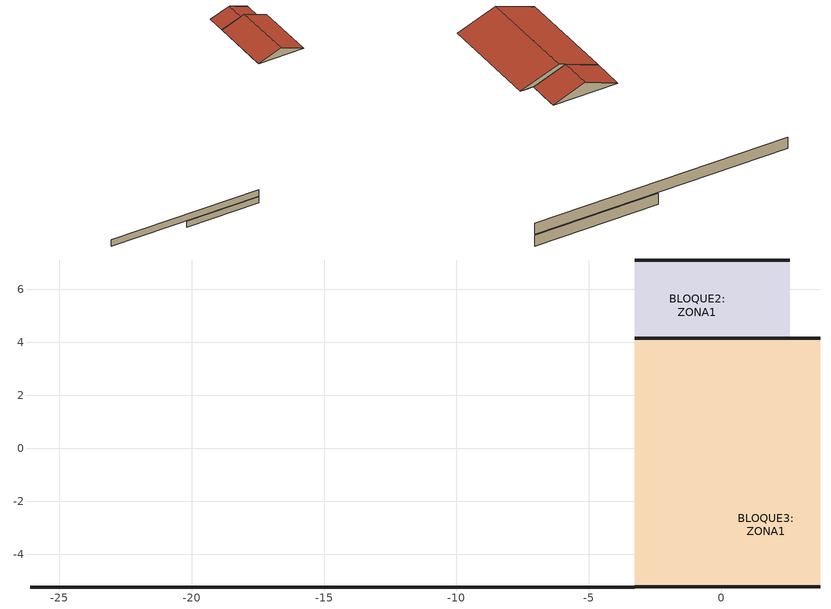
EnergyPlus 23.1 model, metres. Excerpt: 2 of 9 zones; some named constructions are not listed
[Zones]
BLOQUE3:ZONA1
 floor outside (Combined external floor - Uninsulated - Lightweight): -3.26,4.16 -2.81,4.16 -2.81,-4.94 -3.26,-4.94 z2.3; -3.26,-4.94 3.29,-4.94 3.29,-5.24 -3.26,-5.24 z2.3; 3.29,4.16 3.74,4.16 3.74,-5.24 3.29,-5.24 z2.3
 floor to BLOQUE1:LIVINGXROOM (Combined semi-exposed roof - Uninsulated - Lightweight_Rev): 0.08,2.31 -2.81,2.31 -2.81,4.16 0.08,4.16 z2.3; 0.99,-0.84 0.08,-0.84 0.08,4.16 0.99,4.16 z2.3
 floor to BLOQUE1:BEDROOM1 (Combined semi-exposed roof - Uninsulated - Lightweight_Rev): 0.08,0.56 -2.81,0.56 -2.81,2.31 0.08,2.31 z2.3
 floor to BLOQUE1:MASTERBEDROOM (Combined semi-exposed roof - Uninsulated - Lightweight_Rev): 0.08,-0.84 -0.71,-0.84 -0.71,0.56 0.08,0.56 z2.3; 0.08,-4.94 -2.81,-4.94 -2.81,-0.84 0.08,-0.84 z2.3
 floor to BLOQUE1:BATHROOM1 (Combined semi-exposed roof - Uninsulated - Lightweight_Rev): -0.71,-0.84 -2.81,-0.84 -2.81,0.56 -0.71,0.56 z2.3
 floor to BLOQUE1:BEDROOM2 (Combined semi-exposed roof - Uninsulated - Lightweight_Rev): 3.29,-4.94 0.08,-4.94 0.08,-0.84 3.29,-0.84 z2.3
 floor to BLOQUE1:KITCHEN (Combined semi-exposed roof - Uninsulated - Lightweight_Rev): 3.29,0.56 0.99,0.56 0.99,4.16 3.29,4.16 z2.3
 floor to BLOQUE1:BATHROOM2 (Combined semi-exposed roof - Uninsulated - Lightweight_Rev): 3.29,-0.84 0.99,-0.84 0.99,0.56 3.29,0.56 z2.3
 wall outside (Wall - Uninsulated - Lightweight): -3.26,-5.24,2.3 3.74,-5.24,2.3 0.24,-5.24,3.6; 3.74,4.16,2.3 2.59,4.16,2.3 -0.32,4.16,3.39 0.24,4.16,3.6
 wall outside (LinearBridgingConstruction): -3.26,-5.24 -26.1,-5.24 z-18.8:-17.8
 wall to BLOQUE2:ZONA1 (Lightweight 2 x 25mm gypsum plasterboard with 100mm cavity): 2.59,4.16,2.3 -3.26,4.16,2.3 -0.32,4.16,3.39
 roof outside (Pitched roof - Uninsulated - Lightweight): 3.74,-5.24,2.3 3.74,4.16,2.3 0.24,4.16,3.6 0.24,-5.24,3.6; -3.26,4.16,2.3 -3.26,-5.24,2.3 0.24,-5.24,3.6 0.24,4.16,3.6
BLOQUE2:ZONA1
 floor outside (Combined external floor - Uninsulated - Lightweight): 0.99,6.61 2.59,6.61 2.59,4.16 0.99,4.16 z2.3; -2.81,7.11 2.59,7.11 2.59,6.61 -2.81,6.61 z2.3; -3.26,7.11 -2.81,7.11 -2.81,4.16 -3.26,4.16 z2.3
 floor to BLOQUE1:LIVINGXROOM (Combined semi-exposed roof - Uninsulated - Lightweight_Rev): 0.99,4.16 -2.81,4.16 -2.81,6.61 0.99,6.61 z2.3
 wall outside (Wall - Uninsulated - Lightweight): -3.26,4.16,2.3 -0.32,4.16,3.39 -0.33,4.16,3.4; 2.59,7.11,2.3 -3.26,7.11,2.3 -0.33,7.11,3.4
 wall outside (LinearBridgingConstruction): -3.26,-5.24 -14.4,-5.24 z-19.9:-18.9
 roof outside (Pitched roof - Uninsulated - Lightweight): -3.26,7.11,2.3 -3.26,4.16,2.3 -0.33,4.16,3.4 -0.33,7.11,3.4; 2.59,4.16,2.3 2.59,7.11,2.3 -0.33,7.11,3.4 -0.33,4.16,3.4
[Material:NoMass]
3_RVAL_2: Roughness=Rough; Thermal Resistance=0.18; Thermal Absorptance=0.9; Solar Absorptance=0.7; Visible Absorptance=0.7
[Construction]
Combined semi-exposed roof - Uninsulated - Lightweight: Plywood (Heavyweight)_.01, 3_RVAL_2, Plasterboard_.013
Wooden door_Rev: Painted Oak_.035
[ENERGYMANAGEMENTSYSTEM:SENSOR]
Name | OutputVariable or OutputMeter Index Key | OutputVariable or OutputMeter
BLOQUE1_BEDROOM1_Wall_2_0_0_0_0_0_Win_Occ_count | People BLOQUE1:BEDROOM1 | People Occupant Count
BLOQUE1_MASTERBEDROOM_Partition_2_0_0_0_0_0_Door_Occ_count; BLOQUE1_MASTERBEDROOM_Wall_4_0_0_0_0_0_Win_Occ_count; BLOQUE1_MASTERBEDROOM_Wall_5_0_0_0_0_0_Win_Occ_count | People BLOQUE1:MASTERBEDROOM | People Occupant Count
BLOQUE1_BATHROOM1_Wall_2_0_0_0_0_0_Win_Occ_count | People BLOQUE1:BATHROOM1 | People Occupant Count
BLOQUE1_BEDROOM2_Wall_3_0_0_0_0_0_Win_Occ_count; BLOQUE1_BEDROOM2_Wall_4_0_0_0_0_1_Win_Occ_count; BLOQUE1_BEDROOM2_Wall_4_0_0_1_0_0_Win_Occ_count | People BLOQUE1:BEDROOM2 | People Occupant Count
BLOQUE1_KITCHEN_Wall_4_0_0_0_0_1_Door_Occ_count; BLOQUE1_KITCHEN_Wall_4_0_0_1_0_0_Win_Occ_count | People BLOQUE1:KITCHEN | People Occupant Count
BLOQUE1_BATHROOM2_Wall_4_0_0_0_0_0_Win_Occ_count | People BLOQUE1:BATHROOM2 | People Occupant Count
OutT | Environment | Site Outdoor Air Drybulb Temperature
BLOQUE1_LIVINGXROOM_CoolCoil; BLOQUE1_LIVINGXROOM_Partition_3_0_0_0_0_0_Door_CoolCoil; BLOQUE1_LIVINGXROOM_Partition_5_0_0_0_0_0_Door_CoolCoil; BLOQUE1_LIVINGXROOM_Partition_6_0_0_0_0_0_Door_CoolCoil; BLOQUE1_LIVINGXROOM_Partition_7_0_0_0_0_0_Door_CoolCoil; BLOQUE1_LIVINGXROOM_Wall_8_0_0_0_0_0_Door_CoolCoil; BLOQUE1_LIVINGXROOM_Wall_9_0_0_0_0_0_Win_CoolCoil; BLOQUE1_LIVINGXROOM_Wall_10_0_0_0_0_0_Win_CoolCoil | BLOQUE1:LIVINGXROOM VRF Indoor Unit DX Cooling Coil | Cooling Coil Total Cooling Rate
BLOQUE1_LIVINGXROOM_HeatCoil; BLOQUE1_LIVINGXROOM_Partition_3_0_0_0_0_0_Door_HeatCoil; BLOQUE1_LIVINGXROOM_Partition_5_0_0_0_0_0_Door_HeatCoil; BLOQUE1_LIVINGXROOM_Partition_6_0_0_0_0_0_Door_HeatCoil; BLOQUE1_LIVINGXROOM_Partition_7_0_0_0_0_0_Door_HeatCoil; BLOQUE1_LIVINGXROOM_Wall_8_0_0_0_0_0_Door_HeatCoil; BLOQUE1_LIVINGXROOM_Wall_9_0_0_0_0_0_Win_HeatCoil; BLOQUE1_LIVINGXROOM_Wall_10_0_0_0_0_0_Win_HeatCoil | BLOQUE1:LIVINGXROOM VRF Indoor Unit DX Heating Coil | Heating Coil Heating Rate
BLOQUE1_BEDROOM1_CoolCoil; BLOQUE1_BEDROOM1_Wall_2_0_0_0_0_0_Win_CoolCoil | BLOQUE1:BEDROOM1 VRF Indoor Unit DX Cooling Coil | Cooling Coil Total Cooling Rate
BLOQUE1_BEDROOM1_HeatCoil; BLOQUE1_BEDROOM1_Wall_2_0_0_0_0_0_Win_HeatCoil | BLOQUE1:BEDROOM1 VRF Indoor Unit DX Heating Coil | Heating Coil Heating Rate
BLOQUE1_MASTERBEDROOM_CoolCoil; BLOQUE1_MASTERBEDROOM_Partition_2_0_0_0_0_0_Door_CoolCoil; BLOQUE1_MASTERBEDROOM_Wall_4_0_0_0_0_0_Win_CoolCoil; BLOQUE1_MASTERBEDROOM_Wall_5_0_0_0_0_0_Win_CoolCoil | BLOQUE1:MASTERBEDROOM VRF Indoor Unit DX Cooling Coil | Cooling Coil Total Cooling Rate
BLOQUE1_MASTERBEDROOM_HeatCoil; BLOQUE1_MASTERBEDROOM_Partition_2_0_0_0_0_0_Door_HeatCoil; BLOQUE1_MASTERBEDROOM_Wall_4_0_0_0_0_0_Win_HeatCoil; BLOQUE1_MASTERBEDROOM_Wall_5_0_0_0_0_0_Win_HeatCoil | BLOQUE1:MASTERBEDROOM VRF Indoor Unit DX Heating Coil | Heating Coil Heating Rate
BLOQUE1_BATHROOM1_CoolCoil; BLOQUE1_BATHROOM1_Wall_2_0_0_0_0_0_Win_CoolCoil | BLOQUE1:BATHROOM1 VRF Indoor Unit DX Cooling Coil | Cooling Coil Total Cooling Rate
BLOQUE1_BATHROOM1_HeatCoil; BLOQUE1_BATHROOM1_Wall_2_0_0_0_0_0_Win_HeatCoil | BLOQUE1:BATHROOM1 VRF Indoor Unit DX Heating Coil | Heating Coil Heating Rate
BLOQUE1_BEDROOM2_CoolCoil; BLOQUE1_BEDROOM2_Wall_3_0_0_0_0_0_Win_CoolCoil; BLOQUE1_BEDROOM2_Wall_4_0_0_0_0_1_Win_CoolCoil; BLOQUE1_BEDROOM2_Wall_4_0_0_1_0_0_Win_CoolCoil | BLOQUE1:BEDROOM2 VRF Indoor Unit DX Cooling Coil | Cooling Coil Total Cooling Rate
BLOQUE1_BEDROOM2_HeatCoil; BLOQUE1_BEDROOM2_Wall_3_0_0_0_0_0_Win_HeatCoil; BLOQUE1_BEDROOM2_Wall_4_0_0_0_0_1_Win_HeatCoil; BLOQUE1_BEDROOM2_Wall_4_0_0_1_0_0_Win_HeatCoil | BLOQUE1:BEDROOM2 VRF Indoor Unit DX Heating Coil | Heating Coil Heating Rate
BLOQUE1_KITCHEN_CoolCoil; BLOQUE1_KITCHEN_Wall_4_0_0_0_0_1_Door_CoolCoil; BLOQUE1_KITCHEN_Wall_4_0_0_1_0_0_Win_CoolCoil | BLOQUE1:KITCHEN VRF Indoor Unit DX Cooling Coil | Cooling Coil Total Cooling Rate
BLOQUE1_KITCHEN_HeatCoil; BLOQUE1_KITCHEN_Wall_4_0_0_0_0_1_Door_HeatCoil; BLOQUE1_KITCHEN_Wall_4_0_0_1_0_0_Win_HeatCoil | BLOQUE1:KITCHEN VRF Indoor Unit DX Heating Coil | Heating Coil Heating Rate
BLOQUE1_BATHROOM2_CoolCoil; BLOQUE1_BATHROOM2_Wall_4_0_0_0_0_0_Win_CoolCoil | BLOQUE1:BATHROOM2 VRF Indoor Unit DX Cooling Coil | Cooling Coil Total Cooling Rate
BLOQUE1_BATHROOM2_HeatCoil; BLOQUE1_BATHROOM2_Wall_4_0_0_0_0_0_Win_HeatCoil | BLOQUE1:BATHROOM2 VRF Indoor Unit DX Heating Coil | Heating Coil Heating Rate
[ENERGYMANAGEMENTSYSTEM:ACTUATOR] Actuated Component Type=Schedule:Compact; Actuated Component Control Type=Schedule Value
Name | Actuated Component Unique
AHST_Act_BLOQUE1_LIVINGXROOM | AHST_Sch_BLOQUE1_LIVINGXROOM
ACST_Act_BLOQUE1_LIVINGXROOM | ACST_Sch_BLOQUE1_LIVINGXROOM
AHST_Act_BLOQUE1_BEDROOM1 | AHST_Sch_BLOQUE1_BEDROOM1
ACST_Act_BLOQUE1_BEDROOM1 | ACST_Sch_BLOQUE1_BEDROOM1
AHST_Act_BLOQUE1_MASTERBEDROOM | AHST_Sch_BLOQUE1_MASTERBEDROOM
ACST_Act_BLOQUE1_MASTERBEDROOM | ACST_Sch_BLOQUE1_MASTERBEDROOM
AHST_Act_BLOQUE1_BATHROOM1 | AHST_Sch_BLOQUE1_BATHROOM1
ACST_Act_BLOQUE1_BATHROOM1 | ACST_Sch_BLOQUE1_BATHROOM1
AHST_Act_BLOQUE1_BEDROOM2 | AHST_Sch_BLOQUE1_BEDROOM2
ACST_Act_BLOQUE1_BEDROOM2 | ACST_Sch_BLOQUE1_BEDROOM2
AHST_Act_BLOQUE1_KITCHEN | AHST_Sch_BLOQUE1_KITCHEN
ACST_Act_BLOQUE1_KITCHEN | ACST_Sch_BLOQUE1_KITCHEN
AHST_Act_BLOQUE1_BATHROOM2 | AHST_Sch_BLOQUE1_BATHROOM2
ACST_Act_BLOQUE1_BATHROOM2 | ACST_Sch_BLOQUE1_BATHROOM2
[ENERGYMANAGEMENTSYSTEM:PROGRAMCALLINGMANAGER]
SetComfTemp: BeginTimestepBeforePredictor; SetComfTemp
CountHours_BLOQUE1_LIVINGXROOM: BeginTimestepBeforePredictor; CountHours_BLOQUE1_LIVINGXROOM
CountHours_BLOQUE1_BEDROOM1: BeginTimestepBeforePredictor; CountHours_BLOQUE1_BEDROOM1
CountHours_BLOQUE1_MASTERBEDROOM: BeginTimestepBeforePredictor; CountHours_BLOQUE1_MASTERBEDROOM
CountHours_BLOQUE1_BATHROOM1: BeginTimestepBeforePredictor; CountHours_BLOQUE1_BATHROOM1
CountHours_BLOQUE1_BEDROOM2: BeginTimestepBeforePredictor; CountHours_BLOQUE1_BEDROOM2
CountHours_BLOQUE1_KITCHEN: BeginTimestepBeforePredictor; CountHours_BLOQUE1_KITCHEN
CountHours_BLOQUE1_BATHROOM2: BeginTimestepBeforePredictor; CountHours_BLOQUE1_BATHROOM2
SetAppLimits: BeginTimestepBeforePredictor; SetAppLimits
ApplyCAT: BeginTimestepBeforePredictor; ApplyCAT
SetAST: BeginTimestepBeforePredictor; SetAST
SetASTnoTol: BeginTimestepBeforePredictor; SetASTnoTol
CountHoursNoApp_BLOQUE1_LIVINGXROOM: BeginTimestepBeforePredictor; CountHoursNoApp_BLOQUE1_LIVINGXROOM
SetGeoVarBLOQUE1_LIVINGXROOM: BeginTimestepBeforePredictor; SetGeoVarBLOQUE1_LIVINGXROOM
CountHoursNoApp_BLOQUE1_BEDROOM1: BeginTimestepBeforePredictor; CountHoursNoApp_BLOQUE1_BEDROOM1
SetGeoVarBLOQUE1_BEDROOM1: BeginTimestepBeforePredictor; SetGeoVarBLOQUE1_BEDROOM1
CountHoursNoApp_BLOQUE1_MASTERBEDROOM: BeginTimestepBeforePredictor; CountHoursNoApp_BLOQUE1_MASTERBEDROOM
SetGeoVarBLOQUE1_MASTERBEDROOM: BeginTimestepBeforePredictor; SetGeoVarBLOQUE1_MASTERBEDROOM
CountHoursNoApp_BLOQUE1_BATHROOM1: BeginTimestepBeforePredictor; CountHoursNoApp_BLOQUE1_BATHROOM1
SetGeoVarBLOQUE1_BATHROOM1: BeginTimestepBeforePredictor; SetGeoVarBLOQUE1_BATHROOM1
CountHoursNoApp_BLOQUE1_BEDROOM2: BeginTimestepBeforePredictor; CountHoursNoApp_BLOQUE1_BEDROOM2
SetGeoVarBLOQUE1_BEDROOM2: BeginTimestepBeforePredictor; SetGeoVarBLOQUE1_BEDROOM2
CountHoursNoApp_BLOQUE1_KITCHEN: BeginTimestepBeforePredictor; CountHoursNoApp_BLOQUE1_KITCHEN
SetGeoVarBLOQUE1_KITCHEN: BeginTimestepBeforePredictor; SetGeoVarBLOQUE1_KITCHEN
CountHoursNoApp_BLOQUE1_BATHROOM2: BeginTimestepBeforePredictor; CountHoursNoApp_BLOQUE1_BATHROOM2
SetGeoVarBLOQUE1_BATHROOM2: BeginTimestepBeforePredictor; SetGeoVarBLOQUE1_BATHROOM2
SetInputData: BeginTimestepBeforePredictor; SetInputData
SetVOFinputData: BeginTimestepBeforePredictor; SetVOFinputData
SetVST: BeginTimestepBeforePredictor; SetVST
ApplyAST_BLOQUE1_LIVINGXROOM: BeginTimestepBeforePredictor; ApplyAST_BLOQUE1_LIVINGXROOM
ApplyAST_BLOQUE1_BEDROOM1: BeginTimestepBeforePredictor; ApplyAST_BLOQUE1_BEDROOM1
ApplyAST_BLOQUE1_MASTERBEDROOM: BeginTimestepBeforePredictor; ApplyAST_BLOQUE1_MASTERBEDROOM
ApplyAST_BLOQUE1_BATHROOM1: BeginTimestepBeforePredictor; ApplyAST_BLOQUE1_BATHROOM1
ApplyAST_BLOQUE1_BEDROOM2: BeginTimestepBeforePredictor; ApplyAST_BLOQUE1_BEDROOM2
ApplyAST_BLOQUE1_KITCHEN: BeginTimestepBeforePredictor; ApplyAST_BLOQUE1_KITCHEN
ApplyAST_BLOQUE1_BATHROOM2: BeginTimestepBeforePredictor; ApplyAST_BLOQUE1_BATHROOM2
SetMyVOF_BLOQUE1_LIVINGXROOM_Partition_3_0_0_0_0_0_Door: BeginTimestepBeforePredictor; SetMyVOF_BLOQUE1_LIVINGXROOM_Partition_3_0_0_0_0_0_Door
SetWindowOperation_BLOQUE1_LIVINGXROOM_Partition_3_0_0_0_0_0_Door: BeginTimestepBeforePredictor; SetWindowOperation_BLOQUE1_LIVINGXROOM_Partition_3_0_0_0_0_0_Door
SetMyVOF_BLOQUE1_LIVINGXROOM_Partition_5_0_0_0_0_0_Door: BeginTimestepBeforePredictor; SetMyVOF_BLOQUE1_LIVINGXROOM_Partition_5_0_0_0_0_0_Door
SetWindowOperation_BLOQUE1_LIVINGXROOM_Partition_5_0_0_0_0_0_Door: BeginTimestepBeforePredictor; SetWindowOperation_BLOQUE1_LIVINGXROOM_Partition_5_0_0_0_0_0_Door
SetMyVOF_BLOQUE1_LIVINGXROOM_Partition_6_0_0_0_0_0_Door: BeginTimestepBeforePredictor; SetMyVOF_BLOQUE1_LIVINGXROOM_Partition_6_0_0_0_0_0_Door
SetWindowOperation_BLOQUE1_LIVINGXROOM_Partition_6_0_0_0_0_0_Door: BeginTimestepBeforePredictor; SetWindowOperation_BLOQUE1_LIVINGXROOM_Partition_6_0_0_0_0_0_Door
SetMyVOF_BLOQUE1_LIVINGXROOM_Partition_7_0_0_0_0_0_Door: BeginTimestepBeforePredictor; SetMyVOF_BLOQUE1_LIVINGXROOM_Partition_7_0_0_0_0_0_Door
SetWindowOperation_BLOQUE1_LIVINGXROOM_Partition_7_0_0_0_0_0_Door: BeginTimestepBeforePredictor; SetWindowOperation_BLOQUE1_LIVINGXROOM_Partition_7_0_0_0_0_0_Door
SetMyVOF_BLOQUE1_LIVINGXROOM_Wall_8_0_0_0_0_0_Door: BeginTimestepBeforePredictor; SetMyVOF_BLOQUE1_LIVINGXROOM_Wall_8_0_0_0_0_0_Door
SetWindowOperation_BLOQUE1_LIVINGXROOM_Wall_8_0_0_0_0_0_Door: BeginTimestepBeforePredictor; SetWindowOperation_BLOQUE1_LIVINGXROOM_Wall_8_0_0_0_0_0_Door
SetMyVOF_BLOQUE1_LIVINGXROOM_Wall_9_0_0_0_0_0_Win: BeginTimestepBeforePredictor; SetMyVOF_BLOQUE1_LIVINGXROOM_Wall_9_0_0_0_0_0_Win
SetWindowOperation_BLOQUE1_LIVINGXROOM_Wall_9_0_0_0_0_0_Win: BeginTimestepBeforePredictor; SetWindowOperation_BLOQUE1_LIVINGXROOM_Wall_9_0_0_0_0_0_Win
SetMyVOF_BLOQUE1_LIVINGXROOM_Wall_10_0_0_0_0_0_Win: BeginTimestepBeforePredictor; SetMyVOF_BLOQUE1_LIVINGXROOM_Wall_10_0_0_0_0_0_Win
SetWindowOperation_BLOQUE1_LIVINGXROOM_Wall_10_0_0_0_0_0_Win: BeginTimestepBeforePredictor; SetWindowOperation_BLOQUE1_LIVINGXROOM_Wall_10_0_0_0_0_0_Win
SetMyVOF_BLOQUE1_BEDROOM1_Wall_2_0_0_0_0_0_Win: BeginTimestepBeforePredictor; SetMyVOF_BLOQUE1_BEDROOM1_Wall_2_0_0_0_0_0_Win
SetWindowOperation_BLOQUE1_BEDROOM1_Wall_2_0_0_0_0_0_Win: BeginTimestepBeforePredictor; SetWindowOperation_BLOQUE1_BEDROOM1_Wall_2_0_0_0_0_0_Win
SetMyVOF_BLOQUE1_MASTERBEDROOM_Partition_2_0_0_0_0_0_Door: BeginTimestepBeforePredictor; SetMyVOF_BLOQUE1_MASTERBEDROOM_Partition_2_0_0_0_0_0_Door
SetWindowOperation_BLOQUE1_MASTERBEDROOM_Partition_2_0_0_0_0_0_Door: BeginTimestepBeforePredictor; SetWindowOperation_BLOQUE1_MASTERBEDROOM_Partition_2_0_0_0_0_0_Door
SetMyVOF_BLOQUE1_MASTERBEDROOM_Wall_4_0_0_0_0_0_Win: BeginTimestepBeforePredictor; SetMyVOF_BLOQUE1_MASTERBEDROOM_Wall_4_0_0_0_0_0_Win
SetWindowOperation_BLOQUE1_MASTERBEDROOM_Wall_4_0_0_0_0_0_Win: BeginTimestepBeforePredictor; SetWindowOperation_BLOQUE1_MASTERBEDROOM_Wall_4_0_0_0_0_0_Win
SetMyVOF_BLOQUE1_MASTERBEDROOM_Wall_5_0_0_0_0_0_Win: BeginTimestepBeforePredictor; SetMyVOF_BLOQUE1_MASTERBEDROOM_Wall_5_0_0_0_0_0_Win
SetWindowOperation_BLOQUE1_MASTERBEDROOM_Wall_5_0_0_0_0_0_Win: BeginTimestepBeforePredictor; SetWindowOperation_BLOQUE1_MASTERBEDROOM_Wall_5_0_0_0_0_0_Win
SetMyVOF_BLOQUE1_BATHROOM1_Wall_2_0_0_0_0_0_Win: BeginTimestepBeforePredictor; SetMyVOF_BLOQUE1_BATHROOM1_Wall_2_0_0_0_0_0_Win
SetWindowOperation_BLOQUE1_BATHROOM1_Wall_2_0_0_0_0_0_Win: BeginTimestepBeforePredictor; SetWindowOperation_BLOQUE1_BATHROOM1_Wall_2_0_0_0_0_0_Win
SetMyVOF_BLOQUE1_BEDROOM2_Wall_3_0_0_0_0_0_Win: BeginTimestepBeforePredictor; SetMyVOF_BLOQUE1_BEDROOM2_Wall_3_0_0_0_0_0_Win
SetWindowOperation_BLOQUE1_BEDROOM2_Wall_3_0_0_0_0_0_Win: BeginTimestepBeforePredictor; SetWindowOperation_BLOQUE1_BEDROOM2_Wall_3_0_0_0_0_0_Win
SetMyVOF_BLOQUE1_BEDROOM2_Wall_4_0_0_0_0_1_Win: BeginTimestepBeforePredictor; SetMyVOF_BLOQUE1_BEDROOM2_Wall_4_0_0_0_0_1_Win
SetWindowOperation_BLOQUE1_BEDROOM2_Wall_4_0_0_0_0_1_Win: BeginTimestepBeforePredictor; SetWindowOperation_BLOQUE1_BEDROOM2_Wall_4_0_0_0_0_1_Win
SetMyVOF_BLOQUE1_BEDROOM2_Wall_4_0_0_1_0_0_Win: BeginTimestepBeforePredictor; SetMyVOF_BLOQUE1_BEDROOM2_Wall_4_0_0_1_0_0_Win
SetWindowOperation_BLOQUE1_BEDROOM2_Wall_4_0_0_1_0_0_Win: BeginTimestepBeforePredictor; SetWindowOperation_BLOQUE1_BEDROOM2_Wall_4_0_0_1_0_0_Win
SetMyVOF_BLOQUE1_KITCHEN_Wall_4_0_0_0_0_1_Door: BeginTimestepBeforePredictor; SetMyVOF_BLOQUE1_KITCHEN_Wall_4_0_0_0_0_1_Door
SetWindowOperation_BLOQUE1_KITCHEN_Wall_4_0_0_0_0_1_Door: BeginTimestepBeforePredictor; SetWindowOperation_BLOQUE1_KITCHEN_Wall_4_0_0_0_0_1_Door
SetMyVOF_BLOQUE1_KITCHEN_Wall_4_0_0_1_0_0_Win: BeginTimestepBeforePredictor; SetMyVOF_BLOQUE1_KITCHEN_Wall_4_0_0_1_0_0_Win
SetWindowOperation_BLOQUE1_KITCHEN_Wall_4_0_0_1_0_0_Win: BeginTimestepBeforePredictor; SetWindowOperation_BLOQUE1_KITCHEN_Wall_4_0_0_1_0_0_Win
SetMyVOF_BLOQUE1_BATHROOM2_Wall_4_0_0_0_0_0_Win: BeginTimestepBeforePredictor; SetMyVOF_BLOQUE1_BATHROOM2_Wall_4_0_0_0_0_0_Win
SetWindowOperation_BLOQUE1_BATHROOM2_Wall_4_0_0_0_0_0_Win: BeginTimestepBeforePredictor; SetWindowOperation_BLOQUE1_BATHROOM2_Wall_4_0_0_0_0_0_Win
[ENERGYMANAGEMENTSYSTEM:PROGRAM]
SetComfTemp: if ComfStand == 1; set ComfTemp = RMOT*0.33+18.8; elseif ComfStand == 2; set ComfTemp = PMOT*0.31+17.8; elseif ComfStand == 3; set ComfTemp = PMOT*0.48+14.4; elseif ComfStand == 4; set ComfTemp = 0; elseif ComfStand == 5; set ComfTemp = 0; elseif ComfStand == 6; set ComfTemp = 0; elseif ComfStand == 7; set ComfTemp = PMOT*0.54+12.83; elseif ComfStand == 8; set ComfTemp = PMOT*0.28+17.87; elseif ComfStand == 9; set ComfTemp = PMOT*0.39+18.42; elseif ComfStand == 10; set ComfTemp = PMOT*0.42+17.6; elseif ComfStand == 11; set ComfTemp = PMOT*0.75+5.37; elseif ComfStand == 12; set ComfTemp = PMOT*0.25+19.7; elseif ComfStand == 13; set ComfTemp = PMOT*0.26+15.9; elseif ComfStand == 14; set ComfTemp = PMOT*0.26+16.75; elseif ComfStand == 15; set ComfTemp = PMOT*0.56+12.74; elseif ComfStand == 16; set ComfTemp = PMOT*0.09+22.32; elseif ComfStand == 17; if (DayOfYear <= 121) || (DayOfYear > 295); set ComfTemp = PMOT*0.48+13.9; else; set ComfTemp = PMOT*0.59+9.6; endif; elseif ComfStand == 18; if (DayOfYear <= 121) || (DayOfYear > 295); set ComfTemp = PMOT*0.84+5.3; else; set ComfTemp = PMOT*0.96-3.6; endif; elseif ComfStand == 19; if (DayOfYear <= 121) || (DayOfYear > 295); set ComfTemp = PMOT*0.27+17.9; else; set ComfTemp = PMOT*0.53+10.3; endif; elseif ComfStand == 20; if (DayOfYear <= 121) || (DayOfYear > 295); set ComfTemp = PMOT*0.38+15.7; else; set ComfTemp = PMOT*0.47+9.07; endif; elseif ComfStand == 21; set ComfTemp = PMOT*0.678+13.51; endif
CountHours_BLOQUE1_LIVINGXROOM: if (ComfStand == 1) || (ComfStand == 10); if (RMOT >= AHSTall) && (RMOT <= ACSTaul); if (BLOQUE1_LIVINGXROOM_OpT <= ACSTnoTol); if (BLOQUE1_LIVINGXROOM_OpT >= AHSTnoTol); set ComfHours_BLOQUE1_LIVINGXROOM = 1*ZoneTimeStep; set DiscomfAppHotHours_BLOQUE1_LIVINGXROOM = 0; set DiscomfAppColdHours_BLOQUE1_LIVINGXROOM = 0; set DiscomfNonAppHotHours_BLOQUE1_LIVINGXROOM = 0; set DiscomfNonAppColdHours_BLOQUE1_LIVINGXROOM = 0; endif; elseif (BLOQUE1_LIVINGXROOM_OpT > ACSTnoTol); set ComfHours_BLOQUE1_LIVINGXROOM = 0; set DiscomfAppHotHours_BLOQUE1_LIVINGXROOM = 1*ZoneTimeStep; set DiscomfAppColdHours_BLOQUE1_LIVINGXROOM = 0; set DiscomfNonAppHotHours_BLOQUE1_LIVINGXROOM = 0; set DiscomfNonAppColdHours_BLOQUE1_LIVINGXROOM = 0; elseif (BLOQUE1_LIVINGXROOM_OpT < AHSTnoTol); set ComfHours_BLOQUE1_LIVINGXROOM = 0; set DiscomfAppHotHours_BLOQUE1_LIVINGXROOM = 0; set DiscomfAppColdHours_BLOQUE1_LIVINGXROOM = 1*ZoneTimeStep; set DiscomfNonAppHotHours_BLOQUE1_LIVINGXROOM = 0; set DiscomfNonAppColdHours_BLOQUE1_LIVINGXROOM = 0; endif; elseif (RMOT > ACSTaul); set ComfHours_BLOQUE1_LIVINGXROOM = 0; set DiscomfAppHotHours_BLOQUE1_LIVINGXROOM = 0; set DiscomfAppColdHours_BLOQUE1_LIVINGXROOM = 0; set DiscomfNonAppHotHours_BLOQUE1_LIVINGXROOM = 1*ZoneTimeStep; set DiscomfNonAppColdHours_BLOQUE1_LIVINGXROOM = 0; elseif (RMOT < AHSTall); set ComfHours_BLOQUE1_LIVINGXROOM = 0; set DiscomfAppHotHours_BLOQUE1_LIVINGXROOM = 0; set DiscomfAppColdHours_BLOQUE1_LIVINGXROOM = 0; set DiscomfNonAppHotHours_BLOQUE1_LIVINGXROOM = 0; set DiscomfNonAppColdHours_BLOQUE1_LIVINGXROOM = 1*ZoneTimeStep; endif; else; if (PMOT >= AHSTall) && (PMOT <= ACSTaul); if (BLOQUE1_LIVINGXROOM_OpT <= ACSTnoTol); if (BLOQUE1_LIVINGXROOM_OpT >= AHSTnoTol); set ComfHours_BLOQUE1_LIVINGXROOM = 1*ZoneTimeStep; set DiscomfAppHotHours_BLOQUE1_LIVINGXROOM = 0; set DiscomfAppColdHours_BLOQUE1_LIVINGXROOM = 0; set DiscomfNonAppHotHours_BLOQUE1_LIVINGXROOM = 0; set DiscomfNonAppColdHours_BLOQUE1_LIVINGXROOM = 0; endif; elseif (BLOQUE1_LIVINGXROOM_OpT > ACSTnoTol); set ComfHours_BLOQUE1_LIVINGXROOM = 0; set DiscomfAppHotHours_BLOQUE1_LIVINGXROOM = 1*ZoneTimeStep; set DiscomfAppColdHours_BLOQUE1_LIVINGXROOM = 0; set DiscomfNonAppHotHours_BLOQUE1_LIVINGXROOM = 0; set DiscomfNonAppColdHours_BLOQUE1_LIVINGXROOM = 0; elseif (BLOQUE1_LIVINGXROOM_OpT < AHSTnoTol); set ComfHours_BLOQUE1_LIVINGXROOM = 0; set DiscomfAppHotHours_BLOQUE1_LIVINGXROOM = 0; set DiscomfAppColdHours_BLOQUE1_LIVINGXROOM = 1*ZoneTimeStep; set DiscomfNonAppHotHours_BLOQUE1_LIVINGXROOM = 0; set DiscomfNonAppColdHours_BLOQUE1_LIVINGXROOM = 0; endif; elseif (PMOT > ACSTaul); set ComfHours_BLOQUE1_LIVINGXROOM = 0; set DiscomfAppHotHours_BLOQUE1_LIVINGXROOM = 0; set DiscomfAppColdHours_BLOQUE1_LIVINGXROOM = 0; set DiscomfNonAppHotHours_BLOQUE1_LIVINGXROOM = 1*ZoneTimeStep; set DiscomfNonAppColdHours_BLOQUE1_LIVINGXROOM = 0; elseif (PMOT < AHSTall); set ComfHours_BLOQUE1_LIVINGXROOM = 0; set DiscomfAppHotHours_BLOQUE1_LIVINGXROOM = 0; set DiscomfAppColdHours_BLOQUE1_LIVINGXROOM = 0; set DiscomfNonAppHotHours_BLOQUE1_LIVINGXROOM = 0; set DiscomfNonAppColdHours_BLOQUE1_LIVINGXROOM = 1*ZoneTimeStep; endif; endif
CountHours_BLOQUE1_BEDROOM1: if (ComfStand == 1) || (ComfStand == 10); if (RMOT >= AHSTall) && (RMOT <= ACSTaul); if (BLOQUE1_BEDROOM1_OpT <= ACSTnoTol); if (BLOQUE1_BEDROOM1_OpT >= AHSTnoTol); set ComfHours_BLOQUE1_BEDROOM1 = 1*ZoneTimeStep; set DiscomfAppHotHours_BLOQUE1_BEDROOM1 = 0; set DiscomfAppColdHours_BLOQUE1_BEDROOM1 = 0; set DiscomfNonAppHotHours_BLOQUE1_BEDROOM1 = 0; set DiscomfNonAppColdHours_BLOQUE1_BEDROOM1 = 0; endif; elseif (BLOQUE1_BEDROOM1_OpT > ACSTnoTol); set ComfHours_BLOQUE1_BEDROOM1 = 0; set DiscomfAppHotHours_BLOQUE1_BEDROOM1 = 1*ZoneTimeStep; set DiscomfAppColdHours_BLOQUE1_BEDROOM1 = 0; set DiscomfNonAppHotHours_BLOQUE1_BEDROOM1 = 0; set DiscomfNonAppColdHours_BLOQUE1_BEDROOM1 = 0; elseif (BLOQUE1_BEDROOM1_OpT < AHSTnoTol); set ComfHours_BLOQUE1_BEDROOM1 = 0; set DiscomfAppHotHours_BLOQUE1_BEDROOM1 = 0; set DiscomfAppColdHours_BLOQUE1_BEDROOM1 = 1*ZoneTimeStep; set DiscomfNonAppHotHours_BLOQUE1_BEDROOM1 = 0; set DiscomfNonAppColdHours_BLOQUE1_BEDROOM1 = 0; endif; elseif (RMOT > ACSTaul); set ComfHours_BLOQUE1_BEDROOM1 = 0; set DiscomfAppHotHours_BLOQUE1_BEDROOM1 = 0; set DiscomfAppColdHours_BLOQUE1_BEDROOM1 = 0; set DiscomfNonAppHotHours_BLOQUE1_BEDROOM1 = 1*ZoneTimeStep; set DiscomfNonAppColdHours_BLOQUE1_BEDROOM1 = 0; elseif (RMOT < AHSTall); set ComfHours_BLOQUE1_BEDROOM1 = 0; set DiscomfAppHotHours_BLOQUE1_BEDROOM1 = 0; set DiscomfAppColdHours_BLOQUE1_BEDROOM1 = 0; set DiscomfNonAppHotHours_BLOQUE1_BEDROOM1 = 0; set DiscomfNonAppColdHours_BLOQUE1_BEDROOM1 = 1*ZoneTimeStep; endif; else; if (PMOT >= AHSTall) && (PMOT <= ACSTaul); if (BLOQUE1_BEDROOM1_OpT <= ACSTnoTol); if (BLOQUE1_BEDROOM1_OpT >= AHSTnoTol); set ComfHours_BLOQUE1_BEDROOM1 = 1*ZoneTimeStep; set DiscomfAppHotHours_BLOQUE1_BEDROOM1 = 0; set DiscomfAppColdHours_BLOQUE1_BEDROOM1 = 0; set DiscomfNonAppHotHours_BLOQUE1_BEDROOM1 = 0; set DiscomfNonAppColdHours_BLOQUE1_BEDROOM1 = 0; endif; elseif (BLOQUE1_BEDROOM1_OpT > ACSTnoTol); set ComfHours_BLOQUE1_BEDROOM1 = 0; set DiscomfAppHotHours_BLOQUE1_BEDROOM1 = 1*ZoneTimeStep; set DiscomfAppColdHours_BLOQUE1_BEDROOM1 = 0; set DiscomfNonAppHotHours_BLOQUE1_BEDROOM1 = 0; set DiscomfNonAppColdHours_BLOQUE1_BEDROOM1 = 0; elseif (BLOQUE1_BEDROOM1_OpT < AHSTnoTol); set ComfHours_BLOQUE1_BEDROOM1 = 0; set DiscomfAppHotHours_BLOQUE1_BEDROOM1 = 0; set DiscomfAppColdHours_BLOQUE1_BEDROOM1 = 1*ZoneTimeStep; set DiscomfNonAppHotHours_BLOQUE1_BEDROOM1 = 0; set DiscomfNonAppColdHours_BLOQUE1_BEDROOM1 = 0; endif; elseif (PMOT > ACSTaul); set ComfHours_BLOQUE1_BEDROOM1 = 0; set DiscomfAppHotHours_BLOQUE1_BEDROOM1 = 0; set DiscomfAppColdHours_BLOQUE1_BEDROOM1 = 0; set DiscomfNonAppHotHours_BLOQUE1_BEDROOM1 = 1*ZoneTimeStep; set DiscomfNonAppColdHours_BLOQUE1_BEDROOM1 = 0; elseif (PMOT < AHSTall); set ComfHours_BLOQUE1_BEDROOM1 = 0; set DiscomfAppHotHours_BLOQUE1_BEDROOM1 = 0; set DiscomfAppColdHours_BLOQUE1_BEDROOM1 = 0; set DiscomfNonAppHotHours_BLOQUE1_BEDROOM1 = 0; set DiscomfNonAppColdHours_BLOQUE1_BEDROOM1 = 1*ZoneTimeStep; endif; endif
CountHours_BLOQUE1_MASTERBEDROOM: if (ComfStand == 1) || (ComfStand == 10); if (RMOT >= AHSTall) && (RMOT <= ACSTaul); if (BLOQUE1_MASTERBEDROOM_OpT <= ACSTnoTol); if (BLOQUE1_MASTERBEDROOM_OpT >= AHSTnoTol); set ComfHours_BLOQUE1_MASTERBEDROOM = 1*ZoneTimeStep; set DiscomfAppHotHours_BLOQUE1_MASTERBEDROOM = 0; set DiscomfAppColdHours_BLOQUE1_MASTERBEDROOM = 0; set DiscomfNonAppHotHours_BLOQUE1_MASTERBEDROOM = 0; set DiscomfNonAppColdHours_BLOQUE1_MASTERBEDROOM = 0; endif; elseif (BLOQUE1_MASTERBEDROOM_OpT > ACSTnoTol); set ComfHours_BLOQUE1_MASTERBEDROOM = 0; set DiscomfAppHotHours_BLOQUE1_MASTERBEDROOM = 1*ZoneTimeStep; set DiscomfAppColdHours_BLOQUE1_MASTERBEDROOM = 0; set DiscomfNonAppHotHours_BLOQUE1_MASTERBEDROOM = 0; set DiscomfNonAppColdHours_BLOQUE1_MASTERBEDROOM = 0; elseif (BLOQUE1_MASTERBEDROOM_OpT < AHSTnoTol); set ComfHours_BLOQUE1_MASTERBEDROOM = 0; set DiscomfAppHotHours_BLOQUE1_MASTERBEDROOM = 0; set DiscomfAppColdHours_BLOQUE1_MASTERBEDROOM = 1*ZoneTimeStep; set DiscomfNonAppHotHours_BLOQUE1_MASTERBEDROOM = 0; set DiscomfNonAppColdHours_BLOQUE1_MASTERBEDROOM = 0; endif; elseif (RMOT > ACSTaul); set ComfHours_BLOQUE1_MASTERBEDROOM = 0; set DiscomfAppHotHours_BLOQUE1_MASTERBEDROOM = 0; set DiscomfAppColdHours_BLOQUE1_MASTERBEDROOM = 0; set DiscomfNonAppHotHours_BLOQUE1_MASTERBEDROOM = 1*ZoneTimeStep; set DiscomfNonAppColdHours_BLOQUE1_MASTERBEDROOM = 0; elseif (RMOT < AHSTall); set ComfHours_BLOQUE1_MASTERBEDROOM = 0; set DiscomfAppHotHours_BLOQUE1_MASTERBEDROOM = 0; set DiscomfAppColdHours_BLOQUE1_MASTERBEDROOM = 0; set DiscomfNonAppHotHours_BLOQUE1_MASTERBEDROOM = 0; set DiscomfNonAppColdHours_BLOQUE1_MASTERBEDROOM = 1*ZoneTimeStep; endif; else; if (PMOT >= AHSTall) && (PMOT <= ACSTaul); if (BLOQUE1_MASTERBEDROOM_OpT <= ACSTnoTol); if (BLOQUE1_MASTERBEDROOM_OpT >= AHSTnoTol); set ComfHours_BLOQUE1_MASTERBEDROOM = 1*ZoneTimeStep; set DiscomfAppHotHours_BLOQUE1_MASTERBEDROOM = 0; set DiscomfAppColdHours_BLOQUE1_MASTERBEDROOM = 0; set DiscomfNonAppHotHours_BLOQUE1_MASTERBEDROOM = 0; set DiscomfNonAppColdHours_BLOQUE1_MASTERBEDROOM = 0; endif; elseif (BLOQUE1_MASTERBEDROOM_OpT > ACSTnoTol); set ComfHours_BLOQUE1_MASTERBEDROOM = 0; set DiscomfAppHotHours_BLOQUE1_MASTERBEDROOM = 1*ZoneTimeStep; set DiscomfAppColdHours_BLOQUE1_MASTERBEDROOM = 0; set DiscomfNonAppHotHours_BLOQUE1_MASTERBEDROOM = 0; set DiscomfNonAppColdHours_BLOQUE1_MASTERBEDROOM = 0; elseif (BLOQUE1_MASTERBEDROOM_OpT < AHSTnoTol); set ComfHours_BLOQUE1_MASTERBEDROOM = 0; set DiscomfAppHotHours_BLOQUE1_MASTERBEDROOM = 0; set DiscomfAppColdHours_BLOQUE1_MASTERBEDROOM = 1*ZoneTimeStep; set DiscomfNonAppHotHours_BLOQUE1_MASTERBEDROOM = 0; set DiscomfNonAppColdHours_BLOQUE1_MASTERBEDROOM = 0; endif; elseif (PMOT > ACSTaul); set ComfHours_BLOQUE1_MASTERBEDROOM = 0; set DiscomfAppHotHours_BLOQUE1_MASTERBEDROOM = 0; set DiscomfAppColdHours_BLOQUE1_MASTERBEDROOM = 0; set DiscomfNonAppHotHours_BLOQUE1_MASTERBEDROOM = 1*ZoneTimeStep; set DiscomfNonAppColdHours_BLOQUE1_MASTERBEDROOM = 0; elseif (PMOT < AHSTall); set ComfHours_BLOQUE1_MASTERBEDROOM = 0; set DiscomfAppHotHours_BLOQUE1_MASTERBEDROOM = 0; set DiscomfAppColdHours_BLOQUE1_MASTERBEDROOM = 0; set DiscomfNonAppHotHours_BLOQUE1_MASTERBEDROOM = 0; set DiscomfNonAppColdHours_BLOQUE1_MASTERBEDROOM = 1*ZoneTimeStep; endif; endif
CountHours_BLOQUE1_BATHROOM1: if (ComfStand == 1) || (ComfStand == 10); if (RMOT >= AHSTall) && (RMOT <= ACSTaul); if (BLOQUE1_BATHROOM1_OpT <= ACSTnoTol); if (BLOQUE1_BATHROOM1_OpT >= AHSTnoTol); set ComfHours_BLOQUE1_BATHROOM1 = 1*ZoneTimeStep; set DiscomfAppHotHours_BLOQUE1_BATHROOM1 = 0; set DiscomfAppColdHours_BLOQUE1_BATHROOM1 = 0; set DiscomfNonAppHotHours_BLOQUE1_BATHROOM1 = 0; set DiscomfNonAppColdHours_BLOQUE1_BATHROOM1 = 0; endif; elseif (BLOQUE1_BATHROOM1_OpT > ACSTnoTol); set ComfHours_BLOQUE1_BATHROOM1 = 0; set DiscomfAppHotHours_BLOQUE1_BATHROOM1 = 1*ZoneTimeStep; set DiscomfAppColdHours_BLOQUE1_BATHROOM1 = 0; set DiscomfNonAppHotHours_BLOQUE1_BATHROOM1 = 0; set DiscomfNonAppColdHours_BLOQUE1_BATHROOM1 = 0; elseif (BLOQUE1_BATHROOM1_OpT < AHSTnoTol); set ComfHours_BLOQUE1_BATHROOM1 = 0; set DiscomfAppHotHours_BLOQUE1_BATHROOM1 = 0; set DiscomfAppColdHours_BLOQUE1_BATHROOM1 = 1*ZoneTimeStep; set DiscomfNonAppHotHours_BLOQUE1_BATHROOM1 = 0; set DiscomfNonAppColdHours_BLOQUE1_BATHROOM1 = 0; endif; elseif (RMOT > ACSTaul); set ComfHours_BLOQUE1_BATHROOM1 = 0; set DiscomfAppHotHours_BLOQUE1_BATHROOM1 = 0; set DiscomfAppColdHours_BLOQUE1_BATHROOM1 = 0; set DiscomfNonAppHotHours_BLOQUE1_BATHROOM1 = 1*ZoneTimeStep; set DiscomfNonAppColdHours_BLOQUE1_BATHROOM1 = 0; elseif (RMOT < AHSTall); set ComfHours_BLOQUE1_BATHROOM1 = 0; set DiscomfAppHotHours_BLOQUE1_BATHROOM1 = 0; set DiscomfAppColdHours_BLOQUE1_BATHROOM1 = 0; set DiscomfNonAppHotHours_BLOQUE1_BATHROOM1 = 0; set DiscomfNonAppColdHours_BLOQUE1_BATHROOM1 = 1*ZoneTimeStep; endif; else; if (PMOT >= AHSTall) && (PMOT <= ACSTaul); if (BLOQUE1_BATHROOM1_OpT <= ACSTnoTol); if (BLOQUE1_BATHROOM1_OpT >= AHSTnoTol); set ComfHours_BLOQUE1_BATHROOM1 = 1*ZoneTimeStep; set DiscomfAppHotHours_BLOQUE1_BATHROOM1 = 0; set DiscomfAppColdHours_BLOQUE1_BATHROOM1 = 0; set DiscomfNonAppHotHours_BLOQUE1_BATHROOM1 = 0; set DiscomfNonAppColdHours_BLOQUE1_BATHROOM1 = 0; endif; elseif (BLOQUE1_BATHROOM1_OpT > ACSTnoTol); set ComfHours_BLOQUE1_BATHROOM1 = 0; set DiscomfAppHotHours_BLOQUE1_BATHROOM1 = 1*ZoneTimeStep; set DiscomfAppColdHours_BLOQUE1_BATHROOM1 = 0; set DiscomfNonAppHotHours_BLOQUE1_BATHROOM1 = 0; set DiscomfNonAppColdHours_BLOQUE1_BATHROOM1 = 0; elseif (BLOQUE1_BATHROOM1_OpT < AHSTnoTol); set ComfHours_BLOQUE1_BATHROOM1 = 0; set DiscomfAppHotHours_BLOQUE1_BATHROOM1 = 0; set DiscomfAppColdHours_BLOQUE1_BATHROOM1 = 1*ZoneTimeStep; set DiscomfNonAppHotHours_BLOQUE1_BATHROOM1 = 0; set DiscomfNonAppColdHours_BLOQUE1_BATHROOM1 = 0; endif; elseif (PMOT > ACSTaul); set ComfHours_BLOQUE1_BATHROOM1 = 0; set DiscomfAppHotHours_BLOQUE1_BATHROOM1 = 0; set DiscomfAppColdHours_BLOQUE1_BATHROOM1 = 0; set DiscomfNonAppHotHours_BLOQUE1_BATHROOM1 = 1*ZoneTimeStep; set DiscomfNonAppColdHours_BLOQUE1_BATHROOM1 = 0; elseif (PMOT < AHSTall); set ComfHours_BLOQUE1_BATHROOM1 = 0; set DiscomfAppHotHours_BLOQUE1_BATHROOM1 = 0; set DiscomfAppColdHours_BLOQUE1_BATHROOM1 = 0; set DiscomfNonAppHotHours_BLOQUE1_BATHROOM1 = 0; set DiscomfNonAppColdHours_BLOQUE1_BATHROOM1 = 1*ZoneTimeStep; endif; endif
CountHours_BLOQUE1_BEDROOM2: if (ComfStand == 1) || (ComfStand == 10); if (RMOT >= AHSTall) && (RMOT <= ACSTaul); if (BLOQUE1_BEDROOM2_OpT <= ACSTnoTol); if (BLOQUE1_BEDROOM2_OpT >= AHSTnoTol); set ComfHours_BLOQUE1_BEDROOM2 = 1*ZoneTimeStep; set DiscomfAppHotHours_BLOQUE1_BEDROOM2 = 0; set DiscomfAppColdHours_BLOQUE1_BEDROOM2 = 0; set DiscomfNonAppHotHours_BLOQUE1_BEDROOM2 = 0; set DiscomfNonAppColdHours_BLOQUE1_BEDROOM2 = 0; endif; elseif (BLOQUE1_BEDROOM2_OpT > ACSTnoTol); set ComfHours_BLOQUE1_BEDROOM2 = 0; set DiscomfAppHotHours_BLOQUE1_BEDROOM2 = 1*ZoneTimeStep; set DiscomfAppColdHours_BLOQUE1_BEDROOM2 = 0; set DiscomfNonAppHotHours_BLOQUE1_BEDROOM2 = 0; set DiscomfNonAppColdHours_BLOQUE1_BEDROOM2 = 0; elseif (BLOQUE1_BEDROOM2_OpT < AHSTnoTol); set ComfHours_BLOQUE1_BEDROOM2 = 0; set DiscomfAppHotHours_BLOQUE1_BEDROOM2 = 0; set DiscomfAppColdHours_BLOQUE1_BEDROOM2 = 1*ZoneTimeStep; set DiscomfNonAppHotHours_BLOQUE1_BEDROOM2 = 0; set DiscomfNonAppColdHours_BLOQUE1_BEDROOM2 = 0; endif; elseif (RMOT > ACSTaul); set ComfHours_BLOQUE1_BEDROOM2 = 0; set DiscomfAppHotHours_BLOQUE1_BEDROOM2 = 0; set DiscomfAppColdHours_BLOQUE1_BEDROOM2 = 0; set DiscomfNonAppHotHours_BLOQUE1_BEDROOM2 = 1*ZoneTimeStep; set DiscomfNonAppColdHours_BLOQUE1_BEDROOM2 = 0; elseif (RMOT < AHSTall); set ComfHours_BLOQUE1_BEDROOM2 = 0; set DiscomfAppHotHours_BLOQUE1_BEDROOM2 = 0; set DiscomfAppColdHours_BLOQUE1_BEDROOM2 = 0; set DiscomfNonAppHotHours_BLOQUE1_BEDROOM2 = 0; set DiscomfNonAppColdHours_BLOQUE1_BEDROOM2 = 1*ZoneTimeStep; endif; else; if (PMOT >= AHSTall) && (PMOT <= ACSTaul); if (BLOQUE1_BEDROOM2_OpT <= ACSTnoTol); if (BLOQUE1_BEDROOM2_OpT >= AHSTnoTol); set ComfHours_BLOQUE1_BEDROOM2 = 1*ZoneTimeStep; set DiscomfAppHotHours_BLOQUE1_BEDROOM2 = 0; set DiscomfAppColdHours_BLOQUE1_BEDROOM2 = 0; set DiscomfNonAppHotHours_BLOQUE1_BEDROOM2 = 0; set DiscomfNonAppColdHours_BLOQUE1_BEDROOM2 = 0; endif; elseif (BLOQUE1_BEDROOM2_OpT > ACSTnoTol); set ComfHours_BLOQUE1_BEDROOM2 = 0; set DiscomfAppHotHours_BLOQUE1_BEDROOM2 = 1*ZoneTimeStep; set DiscomfAppColdHours_BLOQUE1_BEDROOM2 = 0; set DiscomfNonAppHotHours_BLOQUE1_BEDROOM2 = 0; set DiscomfNonAppColdHours_BLOQUE1_BEDROOM2 = 0; elseif (BLOQUE1_BEDROOM2_OpT < AHSTnoTol); set ComfHours_BLOQUE1_BEDROOM2 = 0; set DiscomfAppHotHours_BLOQUE1_BEDROOM2 = 0; set DiscomfAppColdHours_BLOQUE1_BEDROOM2 = 1*ZoneTimeStep; set DiscomfNonAppHotHours_BLOQUE1_BEDROOM2 = 0; set DiscomfNonAppColdHours_BLOQUE1_BEDROOM2 = 0; endif; elseif (PMOT > ACSTaul); set ComfHours_BLOQUE1_BEDROOM2 = 0; set DiscomfAppHotHours_BLOQUE1_BEDROOM2 = 0; set DiscomfAppColdHours_BLOQUE1_BEDROOM2 = 0; set DiscomfNonAppHotHours_BLOQUE1_BEDROOM2 = 1*ZoneTimeStep; set DiscomfNonAppColdHours_BLOQUE1_BEDROOM2 = 0; elseif (PMOT < AHSTall); set ComfHours_BLOQUE1_BEDROOM2 = 0; set DiscomfAppHotHours_BLOQUE1_BEDROOM2 = 0; set DiscomfAppColdHours_BLOQUE1_BEDROOM2 = 0; set DiscomfNonAppHotHours_BLOQUE1_BEDROOM2 = 0; set DiscomfNonAppColdHours_BLOQUE1_BEDROOM2 = 1*ZoneTimeStep; endif; endif
CountHours_BLOQUE1_KITCHEN: if (ComfStand == 1) || (ComfStand == 10); if (RMOT >= AHSTall) && (RMOT <= ACSTaul); if (BLOQUE1_KITCHEN_OpT <= ACSTnoTol); if (BLOQUE1_KITCHEN_OpT >= AHSTnoTol); set ComfHours_BLOQUE1_KITCHEN = 1*ZoneTimeStep; set DiscomfAppHotHours_BLOQUE1_KITCHEN = 0; set DiscomfAppColdHours_BLOQUE1_KITCHEN = 0; set DiscomfNonAppHotHours_BLOQUE1_KITCHEN = 0; set DiscomfNonAppColdHours_BLOQUE1_KITCHEN = 0; endif; elseif (BLOQUE1_KITCHEN_OpT > ACSTnoTol); set ComfHours_BLOQUE1_KITCHEN = 0; set DiscomfAppHotHours_BLOQUE1_KITCHEN = 1*ZoneTimeStep; set DiscomfAppColdHours_BLOQUE1_KITCHEN = 0; set DiscomfNonAppHotHours_BLOQUE1_KITCHEN = 0; set DiscomfNonAppColdHours_BLOQUE1_KITCHEN = 0; elseif (BLOQUE1_KITCHEN_OpT < AHSTnoTol); set ComfHours_BLOQUE1_KITCHEN = 0; set DiscomfAppHotHours_BLOQUE1_KITCHEN = 0; set DiscomfAppColdHours_BLOQUE1_KITCHEN = 1*ZoneTimeStep; set DiscomfNonAppHotHours_BLOQUE1_KITCHEN = 0; set DiscomfNonAppColdHours_BLOQUE1_KITCHEN = 0; endif; elseif (RMOT > ACSTaul); set ComfHours_BLOQUE1_KITCHEN = 0; set DiscomfAppHotHours_BLOQUE1_KITCHEN = 0; set DiscomfAppColdHours_BLOQUE1_KITCHEN = 0; set DiscomfNonAppHotHours_BLOQUE1_KITCHEN = 1*ZoneTimeStep; set DiscomfNonAppColdHours_BLOQUE1_KITCHEN = 0; elseif (RMOT < AHSTall); set ComfHours_BLOQUE1_KITCHEN = 0; set DiscomfAppHotHours_BLOQUE1_KITCHEN = 0; set DiscomfAppColdHours_BLOQUE1_KITCHEN = 0; set DiscomfNonAppHotHours_BLOQUE1_KITCHEN = 0; set DiscomfNonAppColdHours_BLOQUE1_KITCHEN = 1*ZoneTimeStep; endif; else; if (PMOT >= AHSTall) && (PMOT <= ACSTaul); if (BLOQUE1_KITCHEN_OpT <= ACSTnoTol); if (BLOQUE1_KITCHEN_OpT >= AHSTnoTol); set ComfHours_BLOQUE1_KITCHEN = 1*ZoneTimeStep; set DiscomfAppHotHours_BLOQUE1_KITCHEN = 0; set DiscomfAppColdHours_BLOQUE1_KITCHEN = 0; set DiscomfNonAppHotHours_BLOQUE1_KITCHEN = 0; set DiscomfNonAppColdHours_BLOQUE1_KITCHEN = 0; endif; elseif (BLOQUE1_KITCHEN_OpT > ACSTnoTol); set ComfHours_BLOQUE1_KITCHEN = 0; set DiscomfAppHotHours_BLOQUE1_KITCHEN = 1*ZoneTimeStep; set DiscomfAppColdHours_BLOQUE1_KITCHEN = 0; set DiscomfNonAppHotHours_BLOQUE1_KITCHEN = 0; set DiscomfNonAppColdHours_BLOQUE1_KITCHEN = 0; elseif (BLOQUE1_KITCHEN_OpT < AHSTnoTol); set ComfHours_BLOQUE1_KITCHEN = 0; set DiscomfAppHotHours_BLOQUE1_KITCHEN = 0; set DiscomfAppColdHours_BLOQUE1_KITCHEN = 1*ZoneTimeStep; set DiscomfNonAppHotHours_BLOQUE1_KITCHEN = 0; set DiscomfNonAppColdHours_BLOQUE1_KITCHEN = 0; endif; elseif (PMOT > ACSTaul); set ComfHours_BLOQUE1_KITCHEN = 0; set DiscomfAppHotHours_BLOQUE1_KITCHEN = 0; set DiscomfAppColdHours_BLOQUE1_KITCHEN = 0; set DiscomfNonAppHotHours_BLOQUE1_KITCHEN = 1*ZoneTimeStep; set DiscomfNonAppColdHours_BLOQUE1_KITCHEN = 0; elseif (PMOT < AHSTall); set ComfHours_BLOQUE1_KITCHEN = 0; set DiscomfAppHotHours_BLOQUE1_KITCHEN = 0; set DiscomfAppColdHours_BLOQUE1_KITCHEN = 0; set DiscomfNonAppHotHours_BLOQUE1_KITCHEN = 0; set DiscomfNonAppColdHours_BLOQUE1_KITCHEN = 1*ZoneTimeStep; endif; endif
SetAppLimits: If ComfStand == 1; set ACSTaul = 30; set ACSTall = 10; set AHSTaul = 30; set AHSTall = 10; elseif ComfStand == 2 || ComfStand == 12; set ACSTaul = 33.5; set ACSTall = 10; set AHSTaul = 33.5; set AHSTall = 10; elseif ComfStand == 3; set ACSTaul = 30; set ACSTall = 5; set AHSTaul = 30; set AHSTall = 5; elseif (ComfStand == 4) || (ComfStand == 5); if CAT == 1; set ACSTaul = 28; set ACSTall = 18; set AHSTaul = 28; set AHSTall = 18; elseif CAT == 2; set ACSTaul = 30; set ACSTall = 18; set AHSTaul = 28; set AHSTall = 16; else; set ACSTaul = 50; set ACSTall = 50; set AHSTaul = 50; set AHSTall = 50; endif; elseif ComfStand == 6; set ACSTaul = 30; set ACSTall = -7; set AHSTaul = 30; set AHSTall = -7; elseif ComfStand == 7; set ACSTaul = 31; set ACSTall = 12.5; set AHSTaul = 31; set AHSTall = 12.5; elseif ComfStand == 8; set ACSTaul = 38.5; set ACSTall = 13; set AHSTaul = 38.5; set AHSTall = 13; elseif ComfStand == 9 || ComfStand == 10 || ComfStand == 11; set ACSTaul = 33; set ACSTall = 5.5; set AHSTaul = 33; set AHSTall = 5.5; elseif ComfStand == 13; set ACSTaul = 25; set ACSTall = 10; set AHSTaul = 25; set AHSTall = 10; elseif ComfStand == 14; set ACSTaul = 27; set ACSTall = 8; set AHSTaul = 27; set AHSTall = 8; elseif ComfStand == 15; set ACSTaul = 24.8; set ACSTall = 16.9; set AHSTaul = 24.8; set AHSTall = 16.9; elseif ComfStand == 16; set ACSTaul = 25.7; set ACSTall = 16.4; set AHSTaul = 25.7; set AHSTall = 16.4; elseif ComfStand == 17; if (DayOfYear <= 121) || (DayOfYear > 295); set ACSTaul = 25.25; set ACSTall = 11.25; set AHSTaul = 25.25; set AHSTall = 11.25; else; set ACSTaul = 45; set ACSTall = 23; set AHSTaul = 45; set AHSTall = 23; endif; elseif ComfStand == 18; if (DayOfYear <= 121) || (DayOfYear > 295); set ACSTaul = 27.5; set ACSTall = 15.5; set AHSTaul = 27.5; set AHSTall = 15.5; else; set ACSTaul = 34; set ACSTall = 23; set AHSTaul = 34; set AHSTall = 23; endif; elseif ComfStand == 19; if (DayOfYear <= 121) || (DayOfYear > 295); set ACSTaul = 25.25; set ACSTall = 5; set AHSTaul = 25.25; set AHSTall = 5; else; set ACSTaul = 25.25; set ACSTall = 11.75; set AHSTaul = 25.25; set AHSTall = 11.75; endif; elseif ComfStand == 20; if (DayOfYear <= 121) || (DayOfYear > 295); set ACSTaul = 29.75; set ACSTall = 13; set AHSTaul = 29.75; set AHSTall = 13; else; set ACSTaul = 45; set ACSTall = 23; set AHSTaul = 45; set AHSTall = 23; endif; elseif ComfStand == 21; set ACSTaul = 20; set ACSTall = 6.5; set AHSTaul = 20; set AHSTall = 6.5; else; set ACSTaul = 50; set ACSTall = 50; set AHSTaul = 50; set AHSTall = 50; endif
SetASTnoTol: set ACSTnoTol = ACST-ACSTtol; set AHSTnoTol = AHST-AHSTtol
